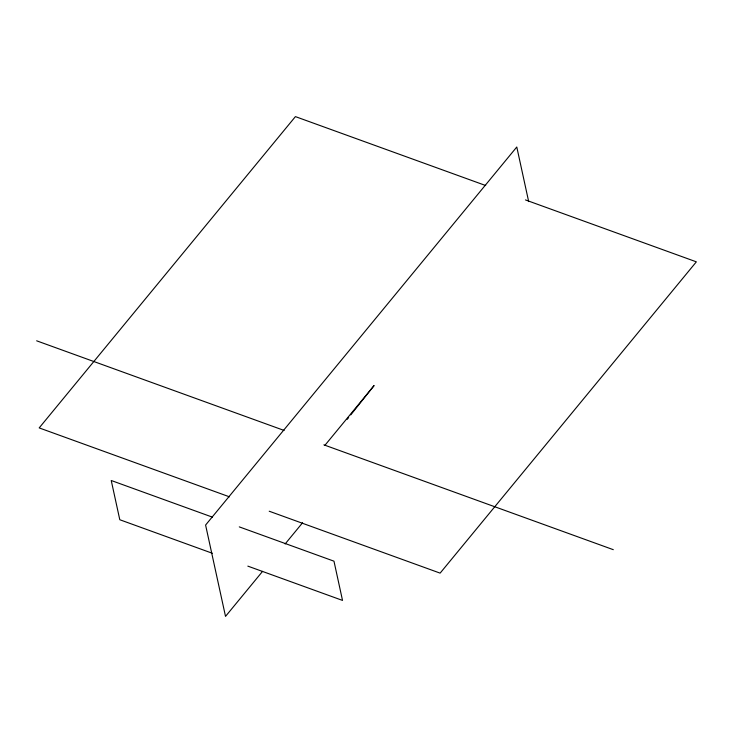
<?xml version="1.0" encoding="UTF-8"?>
<svg xmlns="http://www.w3.org/2000/svg" width="733" height="733" viewBox="0 0 733 733"><rect width="100%" height="100%" fill="white"/><g stroke="black" fill="none" stroke-linecap="round" stroke-linejoin="round"><path stroke-width="1.1" d="M347.231 419.313L348.651 417.535M350.768 414.878L374.096 385.558L324.976 445.243M262.588 571.346L225.517 616.389L205.597 525.048L516.783 147.003L528.676 201.584M285.128 543.959L302.582 522.757M485.677 185.522L295.417 116.611L39.188 427.907L229.438 496.818M525.442 199.926L696.35 261.837L440.121 573.133L269.213 511.222M36.65 340.808L284.12 430.445M323.894 444.849L613.292 549.677M212.378 517.131L111.233 480.5L119.791 519.734L212.323 553.259M239.279 526.88L333.973 561.176L342.522 600.419L247.836 566.123"/></g></svg>
